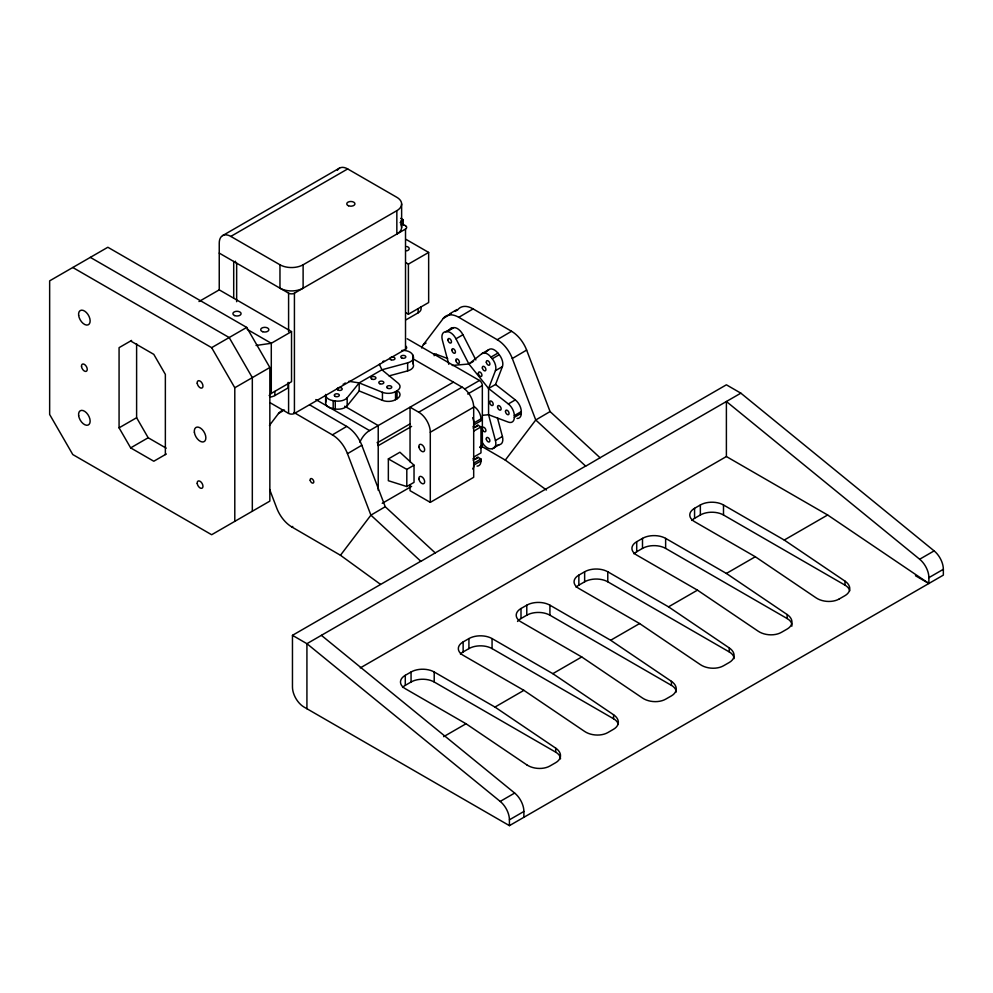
<?xml version="1.0" encoding="UTF-8"?>
<svg xmlns="http://www.w3.org/2000/svg" width="993" height="993" viewBox="0 0 993 993"><rect width="100%" height="100%" fill="white"/><g stroke="black" fill="none" stroke-linecap="round" stroke-linejoin="round"><path stroke-width="1.49" d="M401.631 227.372L401.631 203.987M401.88 350.417A10.228 5.908 0 0 1 412.641 354.774L413.2 355.966A10.228 5.908 0 0 1 407.639 362.842L381.908 369.781L359.181 382.901L359.181 390.957L347.165 405.814A10.228 5.908 0 0 1 335.249 409.017L333.189 408.694A10.228 5.908 0 0 1 325.642 402.475L326.101 399.509M482.188 442.444A10.228 5.908 60 0 0 490.952 448.861L492.255 448.737A10.228 5.908 60 0 0 495.433 440.495L488.568 414.739L488.568 388.486L495.433 370.662A10.228 5.908 60 0 0 492.255 358.734L490.952 357.108A10.228 5.908 60 0 0 481.791 353.694L468.882 363.997L452.225 365.474M448.811 364.319L442.332 340.003A10.228 5.908 60 0 1 445.509 331.749L446.813 331.637A10.228 5.908 60 0 1 455.973 338.787L468.882 363.997L488.568 388.486L495.544 384.465L502.408 366.64A10.228 5.908 60 0 0 499.231 354.712L497.915 353.086A10.228 5.908 60 0 0 488.767 349.66L481.791 353.694M269.451 425.426L278.499 413.51L282.409 411.214M421.677 347.997A24.552 14.398 59.2 0 1 423.428 344.571L443.337 318.343L451.145 313.751M269.674 489.574L276.762 508.155A24.552 14.398 59.2 0 0 291.855 526.973L340.462 555.273L370.91 515.156L385.234 506.728L435.219 552.915L585.585 466.102M481.655 446.341L505.3 460.107L535.748 419.989L550.072 411.561L600.057 457.748L726.392 384.812L740.852 393.166L934.128 550.892A16.36 9.446 60 0 1 943.35 569.299L943.35 575.121L509.421 825.642L304.032 707.066A16.36 9.446 60 0 1 292.463 687.019L292.463 635.334L420.759 561.268M325.605 394.916A10.228 5.908 0 0 0 333.189 400.651L335.249 400.961A10.228 5.908 0 0 0 347.165 397.759L359.181 382.901L382.442 392.297A10.228 5.908 0 0 0 395.537 391.639L397.039 390.77A10.228 5.908 0 0 0 398.193 383.211L381.908 369.781L379.351 364.257M269.14 395.549L271.288 393.389L291.532 381.697L291.532 331.588L219.242 289.857L198.985 301.537M484.075 353.409L488.767 349.66M449.742 313.788L456.954 309.543M455.055 311.442L457.649 309.915A24.552 14.398 59.2 0 1 473.115 308.897L511.544 331.277A24.552 14.398 59.2 0 1 526.638 350.082L550.072 411.561M443.337 318.343A24.552 14.398 59.2 0 1 458.791 317.326L473.115 308.897M423.428 344.571L426.034 343.032M293.953 412.492L332.382 434.872L346.706 426.431A24.552 14.398 59.2 0 1 361.8 445.249L385.234 506.728M458.791 317.326L497.22 339.705L511.544 331.277M435.219 552.915L420.895 561.343L370.91 515.156L347.476 453.689L361.8 445.249M600.057 457.748L585.721 466.176L535.748 419.989L512.314 358.523L526.638 350.082M291.855 526.973L292.749 526.439M222.631 235.589L339.494 168.115M219.242 289.857L219.242 243.086A16.36 9.446 60 0 1 230.81 236.408L347.687 168.934L396.84 197.309A16.36 9.446 0 0 1 396.84 210.677L396.84 234.05A16.36 9.446 0 0 0 400.862 224.505M131.597 340.438L119.073 347.662L119.073 427.834L130.654 447.88L153.791 461.236L166.315 454.012M230.81 236.408L279.964 264.783A16.36 9.446 0 0 0 303.113 264.783L396.84 210.677M219.242 253.103L288.591 293.146A4.133 2.383 0 0 0 294.449 293.196L405.516 229.048A4.133 2.383 0 0 0 405.442 225.684M72.787 267.502L211.646 347.662L246.711 327.417L269.848 367.509L269.848 501.117L211.646 534.731L72.787 454.558L49.65 414.478L49.65 280.858L107.852 247.257L246.711 327.417M119.073 427.834L136.612 417.718L136.612 343.715M291.532 331.588L271.288 343.28L256.057 345.477M405.777 262.599L408.408 264.113L428.653 252.433L428.653 302.53L408.408 314.222L405.777 312.708M130.654 447.88L148.18 437.752L166.179 448.153M234.795 521.362L234.795 387.754L269.848 367.509M269.748 397.138A10.228 5.908 0 0 0 274.887 395.537L288.082 387.915L288.082 382.442M406.261 319.684L418.14 312.832A10.228 5.908 0 0 0 420.647 306.862M269.947 402.637L288.591 413.398A4.133 2.383 0 0 0 294.449 413.448L405.516 349.3A4.133 2.383 0 0 0 405.69 346.098M445.509 331.749L453.789 327.603A10.228 5.908 60 0 1 462.949 334.753L475.858 359.962M446.813 331.637L453.789 327.603M455.973 338.787L462.949 334.753M434.065 355.68L436.386 354.34L447.694 358.56M359.181 390.957L382.442 400.353A10.228 5.908 0 0 0 395.537 399.695L397.039 398.814A10.228 5.908 0 0 0 398.64 391.664M468.882 363.997L473.524 361.303M490.952 357.108L497.915 353.086M492.255 358.734L499.231 354.712M359.863 442.22A16.36 9.446 -60 0 1 369.545 430.577L453.429 382.144M410.047 461.844L410.047 407.192L418.723 412.207L462.117 387.146A16.36 9.446 60 0 1 473.686 407.192L473.686 477.31L430.292 502.371L410.047 490.679L410.047 484.609M495.433 370.662L502.408 366.64M464.786 388.946L479.47 380.468A4.133 2.383 60 0 1 482.337 385.532L482.362 445.509A4.133 2.383 60 0 1 480.004 447.52M378.221 442.27L410.047 423.899M411.599 426.407L378.221 445.671A4.133 2.383 60 0 0 377.154 442.406M467.678 394.022L482.362 385.545M430.292 502.371L430.292 432.24L473.686 407.192M388.35 458.915L399.918 452.237L414.031 465.208L414.031 482.362L406.807 486.545L388.35 480.711L388.35 458.915L406.807 469.379L414.031 465.208M473.748 406.348A10.228 5.908 60 0 1 480.972 418.872L473.86 422.981A10.228 5.908 60 0 0 472.68 417.73M488.568 388.486L508.342 403.94L515.317 399.906A10.228 5.908 60 0 1 521.288 411.586L521.288 413.324A10.228 5.908 60 0 1 517.043 418.475M473.86 424.93L480.972 420.821L480.972 418.872M473.065 428.02L477.956 425.19L480.972 426.94L480.972 452.895L473.86 457.003M473.86 431.049L480.972 426.94M482.511 415.285L488.568 414.739L508.342 422.124A10.228 5.908 60 0 0 514.324 417.345L514.324 415.608L521.288 411.586M514.324 417.345L521.288 413.324M382.231 503.327L411.599 486.371M479.693 447.061L482.362 445.509M495.433 440.495L502.408 436.473L497.456 417.867M494.427 446.85L496.761 445.509M492.255 448.737L499.231 444.715A10.228 5.908 60 0 0 502.408 436.473M473.065 460.082L477.956 457.264L480.972 459.002L480.972 460.963A10.228 5.908 60 0 1 477.062 466.127M473.86 463.11L480.972 459.002M480.972 460.963L473.86 465.072A10.228 5.908 60 0 1 472.68 468.957M740.852 393.166L306.924 643.687L292.463 635.334M360.285 667.904L726.392 456.544L827.641 514.995L928.889 583.474L928.889 577.653A16.36 9.446 60 0 0 919.655 559.233L726.392 401.507L726.392 456.544M402.55 687.441A16.36 9.446 0 0 1 405.281 685.356L405.281 675.327L411.065 671.988A16.36 9.446 0 0 1 434.214 671.988L494.961 707.066L555.708 748.151A16.397 10.24 4.4 0 1 555.72 762.661L549.923 766A16.397 10.24 4.4 0 1 526.799 764.846M460.404 654.039A16.36 9.446 0 0 1 463.135 651.942L463.135 641.925L468.919 638.586A16.36 9.446 0 0 1 492.069 638.586L552.816 673.664L613.562 714.749L613.562 718.758A16.36 9.446 0 0 1 618.267 724.456M521.002 608.523L526.786 605.184A16.36 9.446 0 0 1 549.923 605.184L610.67 640.262L671.429 681.347A16.397 10.24 4.4 0 1 671.442 695.857L665.633 699.184A16.397 10.24 4.4 0 1 642.508 698.042L581.749 656.956L521.002 621.879A16.36 9.446 0 0 1 521.002 608.523L521.002 618.54A16.36 9.446 0 0 0 517.552 621.469M578.857 575.121L584.641 571.782A16.36 9.446 0 0 1 607.778 571.782L668.525 606.847L729.284 647.945A16.397 10.24 4.4 0 1 729.296 662.455L723.5 665.782A16.397 10.24 4.4 0 1 700.363 664.627L639.604 623.554L578.857 588.477A16.36 9.446 0 0 1 578.857 575.121L578.857 585.138A16.36 9.446 0 0 0 576.114 587.235M636.712 541.719L642.496 538.38A16.36 9.446 0 0 1 665.633 538.38L726.392 573.445L787.139 614.53A16.397 10.24 4.4 0 1 787.151 629.053L781.354 632.38A16.397 10.24 4.4 0 1 758.218 631.225L697.458 590.152L636.712 555.075A16.36 9.446 0 0 1 636.712 541.719L636.712 551.736A16.36 9.446 0 0 0 633.968 553.833M691.823 520.431A16.36 9.446 0 0 1 694.566 518.334L694.566 508.317L700.35 504.978A16.36 9.446 0 0 1 723.5 504.978L784.247 540.043L844.993 581.128L844.993 585.138A16.36 9.446 0 0 1 849.698 590.847M405.281 685.356L411.065 682.005A16.36 9.446 0 0 1 434.214 682.005L555.708 752.16A16.36 9.446 0 0 1 560.499 758.838M463.135 651.942L468.919 648.603A16.36 9.446 0 0 1 492.069 648.603L613.562 718.758M521.002 618.54L526.786 615.201A16.36 9.446 0 0 1 549.923 615.201L671.429 685.356A16.36 9.446 0 0 1 676.221 692.034M578.857 585.138L584.641 581.799A16.36 9.446 0 0 1 607.778 581.799L729.284 651.942A16.36 9.446 0 0 1 734.075 658.632M636.712 551.736L642.496 548.397A16.36 9.446 0 0 1 665.633 548.397L787.139 618.54A16.36 9.446 0 0 1 791.843 626.198M694.566 518.334L700.35 514.995A16.36 9.446 0 0 1 723.5 514.995L844.993 585.138M443.672 736.669L466.027 723.76L526.786 764.846M494.961 707.066L523.894 690.358L584.641 731.444A16.397 10.24 4.4 0 0 607.79 732.598L613.562 729.247A16.397 10.24 4.4 0 0 613.55 714.749M552.816 673.664L581.749 656.956M610.67 640.262L639.604 623.554M668.525 606.847L697.458 590.152M726.392 573.445L755.313 556.75L816.06 597.836A16.397 10.24 4.4 0 0 839.222 598.99M784.247 540.043L827.641 514.995M839.209 598.978L844.993 595.639A16.397 10.24 4.4 0 0 844.981 581.141M306.924 708.729L306.924 643.687L500.199 801.413L514.659 793.059A16.36 9.446 60 0 1 523.894 811.467L523.894 817.289M919.655 559.233L934.128 550.892M509.421 825.642L509.421 819.821L523.894 811.467M928.889 577.653L943.35 569.299M400.613 221.228L403.208 219.763L403.208 225.324M389.057 375.9L407.639 370.898A10.228 5.908 0 0 0 413.2 364.009L413.2 355.966M497.915 444.839L499.231 444.715M348.816 381.3L359.181 382.901M400.738 218.336L403.208 219.763M400.129 222.593L405.454 225.672M406.211 239.474L428.653 252.433M915.472 575.729L928.889 583.474M407.192 338.75L479.47 380.468M413.138 358.87L462.117 387.146M755.313 556.75L694.566 521.673A16.36 9.446 0 0 1 694.566 508.317M247.183 329.366L271.288 343.28L271.288 393.389M90.326 257.373L229.184 337.546L252.321 377.625L252.321 511.246M344.683 406.199L378.221 425.563L378.221 490.269M315.811 399.558L369.545 430.577M130.654 340.984L153.791 354.352L165.359 374.386L165.359 454.558M523.894 690.358L463.135 655.293A16.36 9.446 0 0 1 463.135 641.925M466.027 723.76L405.281 688.695A16.36 9.446 0 0 1 405.281 675.327M309.605 404.834L346.706 426.431M505.3 460.107L546.448 489.983M340.462 555.273L380.369 584.244M495.544 384.465L515.317 399.906M321.384 635.334L514.659 793.059M211.646 347.662L234.795 387.754M136.612 417.718L148.18 437.752M413.2 364.009L412.641 354.774M787.139 614.53L787.139 618.54M729.284 647.945L729.284 651.942M723.5 504.978L723.5 514.995M700.35 504.978L700.35 514.995M671.429 681.347L671.429 685.356M665.633 538.38L665.633 548.397M642.496 538.38L642.496 548.397M607.778 571.782L607.778 581.799M584.641 571.782L584.641 581.799M555.708 748.151L555.708 752.16M549.923 605.184L549.923 615.201M526.786 605.184L526.786 615.201M492.069 638.586L492.069 648.603M468.919 638.586L468.919 648.603M434.214 671.988L434.214 682.005M418.14 308.724L418.14 312.832M411.065 671.988L411.065 682.005M408.408 264.113L408.408 314.222M407.639 362.842L407.639 370.898M406.807 469.379L406.807 486.545M405.516 229.048L405.516 349.3M397.039 390.77L397.039 398.814M395.537 391.639L395.537 399.695M382.442 392.297L382.442 400.353M347.165 397.759L347.165 405.814M335.249 400.961L335.249 409.017M333.189 400.651L333.189 408.694M325.642 394.432L325.642 402.475M303.113 264.783L303.113 288.169A16.36 9.446 0 0 1 279.964 288.169L279.964 264.783M294.424 293.183L294.424 413.436M288.591 293.146L288.591 331.687M288.591 382.566L288.591 413.398M274.887 391.428L274.887 395.537M236.657 301.711L236.657 263.157A4.133 2.383 0 0 1 235.428 261.221M233.703 261.457L233.703 298.198M508.342 403.94A10.228 5.908 60 0 1 514.324 415.608M433.556 354.042A10.228 5.908 60 0 1 436.386 354.34M449.308 330.259A10.228 5.908 60 0 1 452.485 327.727M477.956 457.264A8.863 5.114 60 0 1 473.078 458.567M477.956 425.19A8.863 5.114 60 0 1 473.078 426.494M383.832 360.943A2.532 1.465 0 0 1 382.727 361.526M345.13 382.864A2.532 1.465 0 0 1 345.055 383.124M344.298 383.832A2.532 1.465 0 0 1 343.144 384.179M337.409 170.225A16.36 9.446 60 0 1 347.687 168.934M406.72 246.5A4.096 2.358 0 0 1 409.19 248.672A4.096 2.358 0 0 1 406.72 250.844M497.22 339.705A24.552 14.398 59.2 0 1 512.314 358.523M332.382 434.872A24.552 14.398 59.2 0 1 347.476 453.689M278.499 413.51A24.552 14.398 59.2 0 1 284.482 410.072M500.199 801.413A16.36 9.446 60 0 1 509.421 819.821M418.723 412.207A16.36 9.446 60 0 1 430.292 432.24M486.334 362.433A2.532 1.465 60 0 0 489.326 365.151A2.532 1.465 60 0 0 488.568 361.229A2.532 1.465 60 0 0 486.334 362.433M482.375 368.08A2.532 1.465 60 0 0 485.354 370.786A2.532 1.465 60 0 0 484.609 366.876A2.532 1.465 60 0 0 482.375 368.08M478.415 373.716A2.532 1.465 60 0 0 481.394 376.421A2.532 1.465 60 0 0 480.649 372.512A2.532 1.465 60 0 0 478.415 373.716M447.93 340.14A2.532 1.465 60 0 0 450.847 343.019A2.532 1.465 60 0 0 450.288 339.172A2.532 1.465 60 0 0 447.93 340.14M451.889 350.355A2.532 1.465 60 0 0 454.819 353.235A2.532 1.465 60 0 0 454.248 349.387A2.532 1.465 60 0 0 451.889 350.355M455.849 360.558A2.532 1.465 60 0 0 458.778 363.45A2.532 1.465 60 0 0 458.22 359.603A2.532 1.465 60 0 0 455.849 360.558M486.309 439.08A2.532 1.465 60 0 0 489.239 441.959A2.532 1.465 60 0 0 488.68 438.112A2.532 1.465 60 0 0 486.309 439.08M482.35 428.864A2.532 1.465 60 0 0 485.279 431.744A2.532 1.465 60 0 0 484.708 427.896A2.532 1.465 60 0 0 482.35 428.864M489.648 402.562A2.532 1.465 60 0 0 492.553 405.516A2.532 1.465 60 0 0 492.056 401.693A2.532 1.465 60 0 0 489.648 402.562M497.567 407.142A2.532 1.465 60 0 0 500.472 410.097A2.532 1.465 60 0 0 499.988 406.274A2.532 1.465 60 0 0 497.567 407.142M505.499 411.71A2.532 1.465 60 0 0 508.404 414.664A2.532 1.465 60 0 0 507.907 410.841A2.532 1.465 60 0 0 505.499 411.71M401.991 358.113A2.532 1.465 0 0 0 405.827 356.884A2.532 1.465 0 0 0 402.066 355.581A2.532 1.465 0 0 0 401.991 358.113M391.155 359.789A2.532 1.465 0 0 0 395.003 358.56A2.532 1.465 0 0 0 391.23 357.257A2.532 1.465 0 0 0 391.155 359.789M335.361 396.455A2.532 1.465 0 0 0 339.333 395.363A2.532 1.465 0 0 0 335.708 393.923A2.532 1.465 0 0 0 335.361 396.455M338.265 390.199A2.532 1.465 0 0 0 342.225 389.107A2.532 1.465 0 0 0 338.613 387.667A2.532 1.465 0 0 0 338.265 390.199M371.903 379.165A2.532 1.465 0 0 0 375.913 378.134A2.532 1.465 0 0 0 372.35 376.645A2.532 1.465 0 0 0 371.903 379.165M379.822 383.745A2.532 1.465 0 0 0 383.832 382.715A2.532 1.465 0 0 0 380.282 381.225A2.532 1.465 0 0 0 379.822 383.745M387.754 388.325A2.532 1.465 0 0 0 391.763 387.282A2.532 1.465 0 0 0 388.201 385.793A2.532 1.465 0 0 0 387.754 388.325M348.456 205.75A4.096 2.358 0 0 0 354.923 204.074A4.096 2.358 0 0 0 349.188 201.678A4.096 2.358 0 0 0 348.456 205.75M262.735 331.724A4.096 2.358 0 0 0 268.867 329.688A4.096 2.358 0 0 0 262.735 327.64A4.096 2.358 0 0 0 262.735 331.724M234.609 315.563A4.096 2.358 0 0 0 241.076 313.9A4.096 2.358 0 0 0 235.341 311.492A4.096 2.358 0 0 0 234.609 315.563M194.367 432.265A8.18 4.729 60 0 0 203.726 441.811A8.18 4.729 60 0 0 202.15 429.472A8.18 4.729 60 0 0 194.367 432.265M78.646 315.352A8.18 4.729 60 0 0 88.017 324.897A8.18 4.729 60 0 0 86.428 312.559A8.18 4.729 60 0 0 78.646 315.352M78.646 415.57A8.18 4.729 60 0 0 88.017 425.103A8.18 4.729 60 0 0 86.428 412.765A8.18 4.729 60 0 0 78.646 415.57M197.222 383.286A4.096 2.358 60 0 0 201.902 388.052A4.096 2.358 60 0 0 201.107 381.883A4.096 2.358 60 0 0 197.222 383.286M81.513 366.591A4.096 2.358 60 0 0 86.192 371.357A4.096 2.358 60 0 0 85.398 365.188A4.096 2.358 60 0 0 81.513 366.591M197.222 483.504A4.096 2.358 60 0 0 201.902 488.271A4.096 2.358 60 0 0 201.107 482.101A4.096 2.358 60 0 0 197.222 483.504M310.213 480.389A2.532 1.489 59.2 0 0 313.267 483.02A2.532 1.489 59.2 0 0 312.447 479.098A2.532 1.489 59.2 0 0 310.213 480.389M418.909 446.9A4.096 2.358 60 0 0 423.589 451.666A4.096 2.358 60 0 0 422.795 445.497A4.096 2.358 60 0 0 418.909 446.9M418.909 478.961A4.096 2.358 60 0 0 423.589 483.74A4.096 2.358 60 0 0 422.795 477.571A4.096 2.358 60 0 0 418.909 478.961"/></g></svg>
